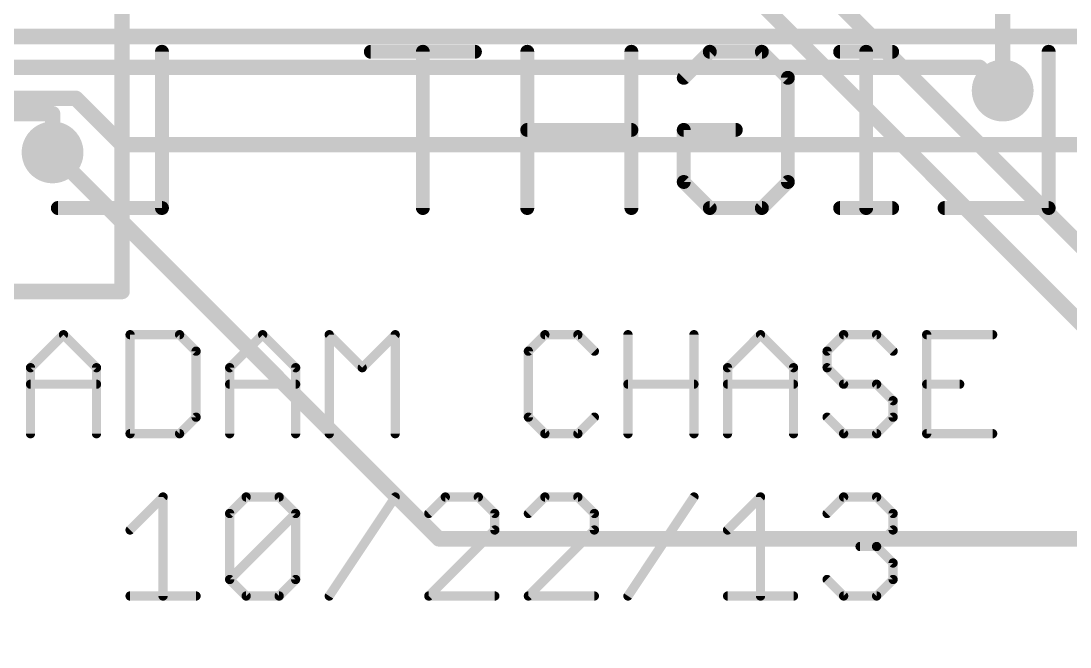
# Model space of a CAD drawing. Extents: x 0 to 99.1, y -1.2 to 60.2.
# Drawn here: x 67.3 to 84.55, y 11.43 to 21.72 of the extents above; entities that cross this region are included whole.
import ezdxf

# ---------------------------------------------------------------- set-up
doc = ezdxf.new("R2010")
doc.units = 0
for name, color, linetype in [('1', 22, 'CONTINUOUS'), ('16', 175, 'CONTINUOUS'), ('18', 82, 'CONTINUOUS'), ('21', 253, 'CONTINUOUS'), ('22', 253, 'CONTINUOUS')]:
    doc.layers.add(name, color=color, linetype=linetype)

# ---------------------------------------------------------------- blocks, each defined once
blk = doc.blocks.new('ROUNDV')
at = {"const_width": 0.5}
blk.add_lwpolyline([(0, -0.25, 1), (0, 0.25, 1), (0, -0.25)], format="xyb", dxfattribs=at)

msp = doc.modelspace()

# ---------------------------------------------------------------- linework, layer by layer
at = {"layer": '1', "const_width": 0.254}
for points in [[(68.961, 35.814), (68.961, 17.272)], [(87.122, 14.351), (74.041, 27.432)], [(83.439, 20.574), (83.439, 23.241)], [(91.186, 11.557), (80.518, 22.225)], [(67.818, 20.193), (36.703, 20.193)], [(67.818, 19.558), (67.818, 20.193)], [(68.961, 17.272), (36.703, 17.272)]]:
    msp.add_lwpolyline(points, dxfattribs=at)
at = {"layer": '1', "const_width": 0.127}
for points in [[(83.3755, 20.574, 1), (83.5025, 20.574)], [(67.8815, 20.193, 1), (67.7545, 20.193)], [(67.818, 20.1295, 1), (67.818, 20.2565)], [(67.7545, 19.558, 1), (67.8815, 19.558)], [(68.8975, 17.272, 1), (69.0245, 17.272)], [(68.961, 17.2085, 1), (68.961, 17.3355)]]:
    msp.add_lwpolyline(points, format="xyb", dxfattribs=at)
at = {"layer": '16', "const_width": 0.254}
for points in [[(40.259, 21.463), (87.503, 21.463)], [(41.656, 20.955), (83.058, 20.955)], [(83.058, 20.955), (83.439, 20.574)], [(46.101, 20.447), (68.199, 20.447)], [(68.199, 20.447), (68.961, 19.685)], [(74.168, 13.208), (67.818, 19.558)], [(68.961, 19.685), (86.487, 19.685)], [(91.186, 13.208), (74.168, 13.208)]]:
    msp.add_lwpolyline(points, dxfattribs=at)
at = {"layer": '16', "const_width": 0.127}
for points in [[(83.1029, 20.9999, 1), (83.0131, 20.9101)], [(83.058, 20.8915, 1), (83.058, 21.0185)], [(68.2439, 20.4919, 1), (68.1541, 20.4021)], [(68.199, 20.3835, 1), (68.199, 20.5105)], [(83.3941, 20.5291, 1), (83.4839, 20.6189)], [(67.8629, 19.6029, 1), (67.7731, 19.5131)], [(68.961, 19.7485, 1), (68.961, 19.6215)], [(68.9161, 19.6401, 1), (69.0059, 19.7299)], [(74.168, 13.2715, 1), (74.168, 13.1445)], [(74.1231, 13.1631, 1), (74.2129, 13.2529)]]:
    msp.add_lwpolyline(points, format="xyb", dxfattribs=at)
at = {"layer": '21', "const_width": 0.1524}
for points in [[(67.4554, 16.0199), (67.9977, 16.5622)], [(67.9977, 16.5622), (68.5401, 16.0199)], [(69.0926, 16.5622), (69.0926, 14.9352)], [(69.9061, 16.5622), (69.0926, 16.5622)], [(70.1772, 16.291), (69.9061, 16.5622)], [(70.7297, 16.0199), (71.272, 16.5622)], [(71.272, 16.5622), (71.8144, 16.0199)], [(72.3669, 14.9352), (72.3669, 16.5622)], [(72.3669, 16.5622), (72.9092, 16.0199)], [(72.9092, 16.0199), (73.4515, 16.5622)], [(73.4515, 16.5622), (73.4515, 14.9352)], [(75.9123, 16.5622), (75.6412, 16.291)], [(76.4547, 16.5622), (75.9123, 16.5622)], [(76.7258, 16.291), (76.4547, 16.5622)], [(77.2783, 14.9352), (77.2783, 16.5622)], [(78.363, 16.5622), (78.363, 14.9352)], [(78.9155, 16.0199), (79.4578, 16.5622)], [(79.4578, 16.5622), (80.0002, 16.0199)], [(80.8238, 16.5622), (80.5527, 16.291)], [(81.3661, 16.5622), (80.8238, 16.5622)], [(81.6373, 16.291), (81.3661, 16.5622)], [(83.2745, 16.5622), (82.1898, 16.5622)], [(82.1898, 16.5622), (82.1898, 14.9352)], [(70.1772, 15.2064), (70.1772, 16.291)], [(75.6412, 16.291), (75.6412, 15.2064)], [(80.5527, 16.291), (80.5527, 16.0199)], [(67.4554, 14.9352), (67.4554, 16.0199)], [(68.5401, 16.0199), (68.5401, 14.9352)], [(70.7297, 14.9352), (70.7297, 16.0199)], [(71.8144, 16.0199), (71.8144, 14.9352)], [(78.9155, 14.9352), (78.9155, 16.0199)], [(80.0002, 16.0199), (80.0002, 14.9352)], [(80.5527, 16.0199), (80.8238, 15.7487)], [(67.4554, 15.7487), (68.5401, 15.7487)], [(70.7297, 15.7487), (71.8144, 15.7487)], [(77.2783, 15.7487), (78.363, 15.7487)], [(78.9155, 15.7487), (80.0002, 15.7487)], [(80.8238, 15.7487), (81.3661, 15.7487)], [(81.3661, 15.7487), (81.6373, 15.4775)], [(82.1898, 15.7487), (82.7321, 15.7487)], [(81.6373, 15.4775), (81.6373, 15.2064)], [(69.9061, 14.9352), (70.1772, 15.2064)], [(75.6412, 15.2064), (75.9123, 14.9352)], [(76.4547, 14.9352), (76.7258, 15.2064)], [(80.8238, 14.9352), (80.5527, 15.2064)], [(81.6373, 15.2064), (81.3661, 14.9352)], [(69.0926, 14.9352), (69.9061, 14.9352)], [(75.9123, 14.9352), (76.4547, 14.9352)], [(81.3661, 14.9352), (80.8238, 14.9352)], [(82.1898, 14.9352), (83.2745, 14.9352)], [(69.0926, 13.3529), (69.6349, 13.8952)], [(69.6349, 13.8952), (69.6349, 12.2682)], [(70.7297, 13.624), (71.0009, 13.8952)], [(71.0009, 13.8952), (71.5432, 13.8952)], [(71.5432, 13.8952), (71.8144, 13.624)], [(72.3669, 12.2682), (73.4515, 13.8952)], [(74.2752, 13.8952), (74.004, 13.624)], [(74.8175, 13.8952), (74.2752, 13.8952)], [(75.0887, 13.624), (74.8175, 13.8952)], [(75.9124, 13.8952), (75.6412, 13.624)], [(76.4547, 13.8952), (75.9124, 13.8952)], [(76.7258, 13.624), (76.4547, 13.8952)], [(77.2783, 12.2682), (78.363, 13.8952)], [(78.9155, 13.3529), (79.4578, 13.8952)], [(79.4578, 13.8952), (79.4578, 12.2682)], [(80.5527, 13.624), (80.8238, 13.8952)], [(80.8238, 13.8952), (81.3662, 13.8952)], [(81.3662, 13.8952), (81.6373, 13.624)], [(70.7297, 12.5394), (70.7297, 13.624)], [(70.7297, 12.5394), (71.8144, 13.624)], [(71.8144, 13.624), (71.8144, 12.5394)], [(75.0887, 13.3529), (75.0887, 13.624)], [(76.7258, 13.3529), (76.7258, 13.624)], [(81.6373, 13.624), (81.6373, 13.3529)], [(74.004, 12.2682), (75.0887, 13.3529)], [(75.6412, 12.2682), (76.7258, 13.3529)], [(81.6373, 13.3529), (81.3662, 13.0817)], [(81.3662, 13.0817), (81.095, 13.0817)], [(81.3662, 13.0817), (81.6373, 12.8105)], [(81.6373, 12.8105), (81.6373, 12.5394)], [(71.0009, 12.2682), (70.7297, 12.5394)], [(71.8144, 12.5394), (71.5432, 12.2682)], [(80.8238, 12.2682), (80.5527, 12.5394)], [(81.6373, 12.5394), (81.3662, 12.2682)], [(69.0926, 12.2682), (70.1772, 12.2682)], [(71.5432, 12.2682), (71.0009, 12.2682)], [(75.0887, 12.2682), (74.004, 12.2682)], [(76.7258, 12.2682), (75.6412, 12.2682)], [(78.9155, 12.2682), (80.0002, 12.2682)], [(81.3662, 12.2682), (80.8238, 12.2682)]]:
    msp.add_lwpolyline(points, dxfattribs=at)
at = {"layer": '21', "const_width": 0.0762}
for points in [[(68.0247, 16.5891, 1), (67.9708, 16.5352)], [(68.0247, 16.5352, 1), (67.9708, 16.5891)], [(69.1307, 16.5622, 1), (69.0545, 16.5622)], [(69.0926, 16.6003, 1), (69.0926, 16.5241)], [(69.933, 16.5891, 1), (69.8791, 16.5352)], [(69.9061, 16.5241, 1), (69.9061, 16.6003)], [(71.299, 16.5891, 1), (71.2451, 16.5352)], [(71.299, 16.5352, 1), (71.2451, 16.5891)], [(72.3938, 16.5891, 1), (72.3399, 16.5352)], [(72.405, 16.5622, 1), (72.3288, 16.5622)], [(73.4896, 16.5622, 1), (73.4134, 16.5622)], [(73.4785, 16.5352, 1), (73.4246, 16.5891)], [(75.9123, 16.6003, 1), (75.9123, 16.5241)], [(75.9393, 16.5352, 1), (75.8854, 16.5891)], [(76.4816, 16.5891, 1), (76.4277, 16.5352)], [(76.4547, 16.5241, 1), (76.4547, 16.6003)], [(77.3164, 16.5622, 1), (77.2402, 16.5622)], [(78.4011, 16.5622, 1), (78.3249, 16.5622)], [(79.4848, 16.5891, 1), (79.4309, 16.5352)], [(79.4848, 16.5352, 1), (79.4309, 16.5891)], [(80.8238, 16.6003, 1), (80.8238, 16.5241)], [(80.8508, 16.5352, 1), (80.7969, 16.5891)], [(81.3931, 16.5891, 1), (81.3392, 16.5352)], [(81.3661, 16.5241, 1), (81.3661, 16.6003)], [(82.1898, 16.6003, 1), (82.1898, 16.5241)], [(82.2279, 16.5622, 1), (82.1517, 16.5622)], [(83.2745, 16.5241, 1), (83.2745, 16.6003)], [(70.2153, 16.291, 1), (70.1391, 16.291)], [(70.1503, 16.2641, 1), (70.2042, 16.318)], [(75.6142, 16.318, 1), (75.6681, 16.2641)], [(75.6793, 16.291, 1), (75.6031, 16.291)], [(76.6989, 16.2641, 1), (76.7528, 16.318)], [(80.5257, 16.318, 1), (80.5796, 16.2641)], [(80.5908, 16.291, 1), (80.5146, 16.291)], [(81.6104, 16.2641, 1), (81.6643, 16.318)], [(67.4935, 16.0199, 1), (67.4173, 16.0199)], [(67.4285, 16.0468, 1), (67.4823, 15.9929)], [(68.5782, 16.0199, 1), (68.502, 16.0199)], [(68.5131, 15.9929, 1), (68.567, 16.0468)], [(70.7678, 16.0199, 1), (70.6916, 16.0199)], [(70.7028, 16.0468, 1), (70.7567, 15.9929)], [(71.8525, 16.0199, 1), (71.7763, 16.0199)], [(71.7874, 15.9929, 1), (71.8413, 16.0468)], [(72.8823, 16.0468, 1), (72.9361, 15.9929)], [(72.8823, 15.9929, 1), (72.9361, 16.0468)], [(78.9536, 16.0199, 1), (78.8774, 16.0199)], [(78.8886, 16.0468, 1), (78.9424, 15.9929)], [(80.0383, 16.0199, 1), (79.9621, 16.0199)], [(79.9732, 15.9929, 1), (80.0271, 16.0468)], [(80.5796, 16.0468, 1), (80.5257, 15.9929)], [(80.5146, 16.0199, 1), (80.5908, 16.0199)], [(67.4554, 15.7868, 1), (67.4554, 15.7106)], [(68.5401, 15.7106, 1), (68.5401, 15.7868)], [(70.7297, 15.7868, 1), (70.7297, 15.7106)], [(71.8144, 15.7106, 1), (71.8144, 15.7868)], [(77.2783, 15.7868, 1), (77.2783, 15.7106)], [(78.363, 15.7106, 1), (78.363, 15.7868)], [(78.9155, 15.7868, 1), (78.9155, 15.7106)], [(80.0002, 15.7106, 1), (80.0002, 15.7868)], [(80.8238, 15.7868, 1), (80.8238, 15.7106)], [(80.7969, 15.7218, 1), (80.8508, 15.7756)], [(81.3931, 15.7756, 1), (81.3392, 15.7218)], [(81.3661, 15.7106, 1), (81.3661, 15.7868)], [(82.1898, 15.7868, 1), (82.1898, 15.7106)], [(82.7321, 15.7106, 1), (82.7321, 15.7868)], [(81.6754, 15.4775, 1), (81.5992, 15.4775)], [(81.6104, 15.4506, 1), (81.6643, 15.5045)], [(70.1391, 15.2064, 1), (70.2153, 15.2064)], [(70.2042, 15.1794, 1), (70.1503, 15.2333)], [(75.6681, 15.2333, 1), (75.6142, 15.1794)], [(75.6031, 15.2064, 1), (75.6793, 15.2064)], [(76.7528, 15.1794, 1), (76.6989, 15.2333)], [(80.5796, 15.2333, 1), (80.5257, 15.1794)], [(81.5992, 15.2064, 1), (81.6754, 15.2064)], [(81.6643, 15.1794, 1), (81.6104, 15.2333)], [(69.0926, 14.9733, 1), (69.0926, 14.8971)], [(69.9061, 14.8971, 1), (69.9061, 14.9733)], [(75.9123, 14.9733, 1), (75.9123, 14.8971)], [(76.4547, 14.8971, 1), (76.4547, 14.9733)], [(80.8238, 14.9733, 1), (80.8238, 14.8971)], [(81.3661, 14.8971, 1), (81.3661, 14.9733)], [(82.1898, 14.9733, 1), (82.1898, 14.8971)], [(83.2745, 14.8971, 1), (83.2745, 14.9733)], [(67.4173, 14.9352, 1), (67.4935, 14.9352)], [(68.502, 14.9352, 1), (68.5782, 14.9352)], [(69.0545, 14.9352, 1), (69.1307, 14.9352)], [(69.8791, 14.9621, 1), (69.933, 14.9083)], [(70.6916, 14.9352, 1), (70.7678, 14.9352)], [(71.7763, 14.9352, 1), (71.8525, 14.9352)], [(72.3288, 14.9352, 1), (72.405, 14.9352)], [(73.4134, 14.9352, 1), (73.4896, 14.9352)], [(75.8854, 14.9083, 1), (75.9393, 14.9621)], [(76.4277, 14.9621, 1), (76.4816, 14.9083)], [(77.2402, 14.9352, 1), (77.3164, 14.9352)], [(78.3249, 14.9352, 1), (78.4011, 14.9352)], [(78.8774, 14.9352, 1), (78.9536, 14.9352)], [(79.9621, 14.9352, 1), (80.0383, 14.9352)], [(80.7969, 14.9083, 1), (80.8508, 14.9621)], [(81.3392, 14.9621, 1), (81.3931, 14.9083)], [(82.1517, 14.9352, 1), (82.2279, 14.9352)], [(69.673, 13.8952, 1), (69.5968, 13.8952)], [(69.6618, 13.8682, 1), (69.6079, 13.9221)], [(71.0009, 13.9333, 1), (71.0009, 13.8571)], [(71.0278, 13.8682, 1), (70.9739, 13.9221)], [(71.5702, 13.9221, 1), (71.5163, 13.8682)], [(71.5432, 13.8571, 1), (71.5432, 13.9333)], [(73.4832, 13.8741, 1), (73.4198, 13.9163)], [(74.2752, 13.9333, 1), (74.2752, 13.8571)], [(74.3021, 13.8682, 1), (74.2483, 13.9221)], [(74.8445, 13.9221, 1), (74.7906, 13.8682)], [(74.8175, 13.8571, 1), (74.8175, 13.9333)], [(75.9124, 13.9333, 1), (75.9124, 13.8571)], [(75.9393, 13.8682, 1), (75.8854, 13.9221)], [(76.4816, 13.9221, 1), (76.4277, 13.8682)], [(76.4547, 13.8571, 1), (76.4547, 13.9333)], [(78.3947, 13.8741, 1), (78.3313, 13.9163)], [(79.4959, 13.8952, 1), (79.4197, 13.8952)], [(79.4848, 13.8682, 1), (79.4309, 13.9221)], [(80.8238, 13.9333, 1), (80.8238, 13.8571)], [(80.8508, 13.8682, 1), (80.7969, 13.9221)], [(81.3931, 13.9221, 1), (81.3392, 13.8682)], [(81.3662, 13.8571, 1), (81.3662, 13.9333)], [(70.7678, 13.624, 1), (70.6916, 13.624)], [(70.7028, 13.651, 1), (70.7567, 13.5971)], [(71.8525, 13.624, 1), (71.7763, 13.624)], [(71.8413, 13.5971, 1), (71.7874, 13.651)], [(71.7874, 13.5971, 1), (71.8413, 13.651)], [(73.9771, 13.651, 1), (74.031, 13.5971)], [(75.1268, 13.624, 1), (75.0506, 13.624)], [(75.0618, 13.5971, 1), (75.1156, 13.651)], [(75.6142, 13.651, 1), (75.6681, 13.5971)], [(76.7639, 13.624, 1), (76.6877, 13.624)], [(76.6989, 13.5971, 1), (76.7528, 13.651)], [(80.5257, 13.651, 1), (80.5796, 13.5971)], [(81.6754, 13.624, 1), (81.5992, 13.624)], [(81.6104, 13.5971, 1), (81.6643, 13.651)], [(69.0656, 13.3798, 1), (69.1195, 13.3259)], [(75.0506, 13.3529, 1), (75.1268, 13.3529)], [(75.1156, 13.3259, 1), (75.0617, 13.3798)], [(76.6877, 13.3529, 1), (76.7639, 13.3529)], [(76.7528, 13.3259, 1), (76.6989, 13.3798)], [(78.8886, 13.3798, 1), (78.9424, 13.3259)], [(81.5992, 13.3529, 1), (81.6754, 13.3529)], [(81.6643, 13.3259, 1), (81.6104, 13.3798)], [(81.095, 13.1198, 1), (81.095, 13.0436)], [(81.3931, 13.1086, 1), (81.3392, 13.0548)], [(81.3392, 13.1086, 1), (81.3931, 13.0548)], [(81.3662, 13.0436, 1), (81.3662, 13.1198)], [(81.6754, 12.8105, 1), (81.5992, 12.8105)], [(81.6104, 12.7836, 1), (81.6643, 12.8375)], [(70.7567, 12.5663, 1), (70.7028, 12.5124)], [(70.7028, 12.5663, 1), (70.7567, 12.5124)], [(71.8413, 12.5124, 1), (71.7874, 12.5663)], [(80.5796, 12.5663, 1), (80.5257, 12.5124)], [(81.6643, 12.5124, 1), (81.6104, 12.5663)], [(70.6916, 12.5394, 1), (70.7678, 12.5394)], [(71.7763, 12.5394, 1), (71.8525, 12.5394)], [(81.5992, 12.5394, 1), (81.6754, 12.5394)], [(69.0926, 12.3063, 1), (69.0926, 12.2301)], [(69.5968, 12.2682, 1), (69.673, 12.2682)], [(70.1772, 12.2301, 1), (70.1772, 12.3063)], [(71.0009, 12.3063, 1), (71.0009, 12.2301)], [(70.9739, 12.2413, 1), (71.0278, 12.2951)], [(71.5163, 12.2951, 1), (71.5702, 12.2413)], [(71.5432, 12.2301, 1), (71.5432, 12.3063)], [(72.3352, 12.2893, 1), (72.3986, 12.2471)], [(74.004, 12.3063, 1), (74.004, 12.2301)], [(73.9771, 12.2951, 1), (74.031, 12.2413)], [(75.0887, 12.2301, 1), (75.0887, 12.3063)], [(75.6412, 12.3063, 1), (75.6412, 12.2301)], [(75.6142, 12.2951, 1), (75.6681, 12.2413)], [(76.7258, 12.2301, 1), (76.7258, 12.3063)], [(77.2466, 12.2893, 1), (77.31, 12.2471)], [(78.9155, 12.3063, 1), (78.9155, 12.2301)], [(79.4197, 12.2682, 1), (79.4959, 12.2682)], [(80.0002, 12.2301, 1), (80.0002, 12.3063)], [(80.8238, 12.3063, 1), (80.8238, 12.2301)], [(80.7969, 12.2413, 1), (80.8508, 12.2951)], [(81.3392, 12.2951, 1), (81.3931, 12.2413)], [(81.3662, 12.2301, 1), (81.3662, 12.3063)]]:
    msp.add_lwpolyline(points, format="xyb", dxfattribs=at)
at = {"layer": '22', "const_width": 0.2286}
for points in [[(69.6165, 21.2112), (69.6165, 18.6436)], [(74.7619, 21.2112), (73.0502, 21.2112)], [(73.906, 18.6436), (73.906, 21.2112)], [(75.6228, 21.2112), (75.6228, 18.6436)], [(77.3346, 18.6436), (77.3346, 21.2112)], [(78.1955, 20.7833), (78.6234, 21.2112)], [(78.6234, 21.2112), (79.4793, 21.2112)], [(79.4793, 21.2112), (79.9072, 20.7833)], [(81.6224, 21.2112), (80.7665, 21.2112)], [(81.1944, 18.6436), (81.1944, 21.2112)], [(84.195, 21.2112), (84.195, 18.6436)], [(79.9072, 20.7833), (79.9072, 19.0715)], [(77.3346, 19.9274), (75.6228, 19.9274)], [(78.1955, 19.0715), (78.1955, 19.9274)], [(78.1955, 19.9274), (79.0514, 19.9274)], [(78.6234, 18.6436), (78.1955, 19.0715)], [(79.9072, 19.0715), (79.4793, 18.6436)], [(69.6165, 18.6436), (67.9048, 18.6436)], [(79.4793, 18.6436), (78.6234, 18.6436)], [(81.6224, 18.6436), (80.7665, 18.6436)], [(84.195, 18.6436), (82.4833, 18.6436)]]:
    msp.add_lwpolyline(points, dxfattribs=at)
at = {"layer": '22', "const_width": 0.1143}
for points in [[(69.6737, 21.2112, 1), (69.5594, 21.2112)], [(73.0502, 21.2683, 1), (73.0502, 21.154)], [(73.9632, 21.2112, 1), (73.8489, 21.2112)], [(74.7619, 21.154, 1), (74.7619, 21.2683)], [(75.68, 21.2112, 1), (75.5657, 21.2112)], [(77.3917, 21.2112, 1), (77.2774, 21.2112)], [(78.6234, 21.2683, 1), (78.6234, 21.154)], [(78.6639, 21.1708, 1), (78.583, 21.2516)], [(79.5197, 21.2516, 1), (79.4389, 21.1708)], [(79.4793, 21.154, 1), (79.4793, 21.2683)], [(80.7665, 21.2683, 1), (80.7665, 21.154)], [(81.2516, 21.2112, 1), (81.1373, 21.2112)], [(81.6224, 21.154, 1), (81.6224, 21.2683)], [(84.2522, 21.2112, 1), (84.1379, 21.2112)], [(78.1551, 20.8237, 1), (78.2359, 20.7428)], [(79.9644, 20.7833, 1), (79.8501, 20.7833)], [(79.8668, 20.7428, 1), (79.9477, 20.8237)], [(75.6228, 19.9845, 1), (75.6228, 19.8702)], [(77.3346, 19.8702, 1), (77.3346, 19.9845)], [(78.2527, 19.9274, 1), (78.1384, 19.9274)], [(78.1955, 19.9845, 1), (78.1955, 19.8702)], [(79.0514, 19.8702, 1), (79.0514, 19.9845)], [(78.2359, 19.1119, 1), (78.1551, 19.0311)], [(79.9477, 19.0311, 1), (79.8668, 19.1119)], [(78.1384, 19.0715, 1), (78.2527, 19.0715)], [(79.8501, 19.0715, 1), (79.9644, 19.0715)], [(67.9048, 18.7007, 1), (67.9048, 18.5864)], [(69.5594, 18.6436, 1), (69.6737, 18.6436)], [(69.6165, 18.5864, 1), (69.6165, 18.7007)], [(73.8489, 18.6436, 1), (73.9632, 18.6436)], [(75.5657, 18.6436, 1), (75.68, 18.6436)], [(77.2774, 18.6436, 1), (77.3917, 18.6436)], [(78.6234, 18.7007, 1), (78.6234, 18.5864)], [(78.583, 18.6032, 1), (78.6639, 18.684)], [(79.4389, 18.684, 1), (79.5197, 18.6032)], [(79.4793, 18.5864, 1), (79.4793, 18.7007)], [(80.7665, 18.7007, 1), (80.7665, 18.5864)], [(81.1373, 18.6436, 1), (81.2516, 18.6436)], [(81.6224, 18.5864, 1), (81.6224, 18.7007)], [(82.4833, 18.7007, 1), (82.4833, 18.5864)], [(84.1379, 18.6436, 1), (84.2522, 18.6436)], [(84.195, 18.5864, 1), (84.195, 18.7007)]]:
    msp.add_lwpolyline(points, format="xyb", dxfattribs=at)

# ---------------------------------------------------------------- block references
at = {"layer": '18', "xscale": 1.016, "yscale": 1.016}
for p in [(83.439, 20.574), (83.439, 20.574), (67.818, 19.558), (67.818, 19.558)]:
    msp.add_blockref('ROUNDV', p, dxfattribs=at)

doc.saveas('drawing.dxf')
